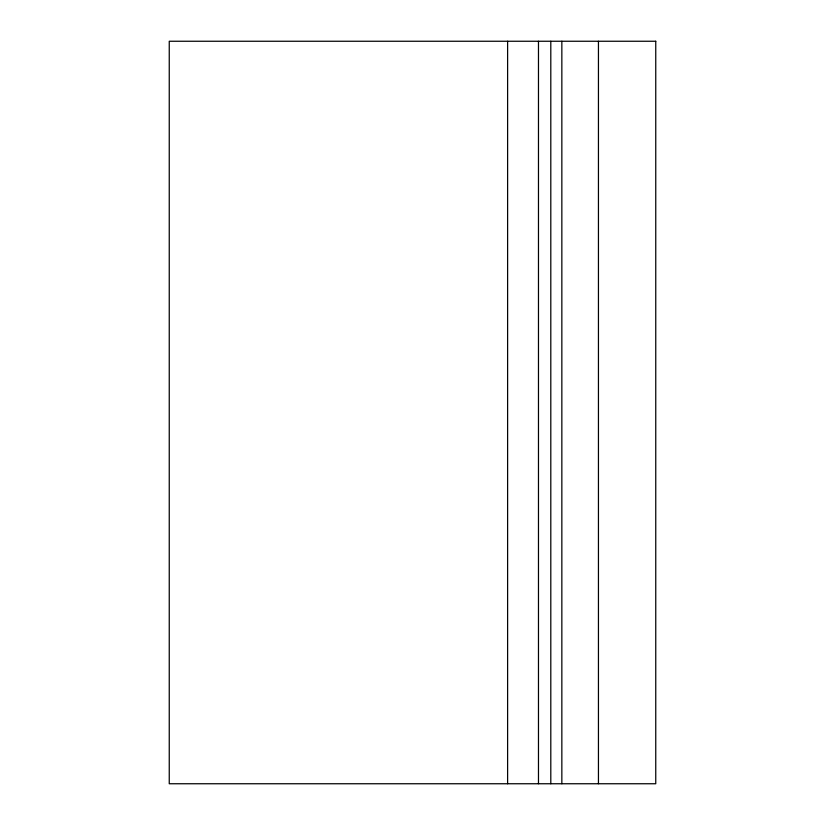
<?xml version="1.0" encoding="UTF-8"?>
<svg xmlns="http://www.w3.org/2000/svg" width="825" height="825" viewBox="0 0 825 825"><rect width="100%" height="100%" fill="white"/><g stroke="black" fill="none" stroke-linecap="round" stroke-linejoin="round"><path stroke-width="1.24" d="M598.445 41.25L598.445 783.75M561.846 41.25L561.846 783.75M550.801 41.25L550.801 783.75M538.477 41.25L538.477 783.75M507.612 41.25L507.612 783.75M655.751 41.25L169.249 41.25L169.249 783.75L655.751 783.75L655.751 41.25"/></g></svg>
